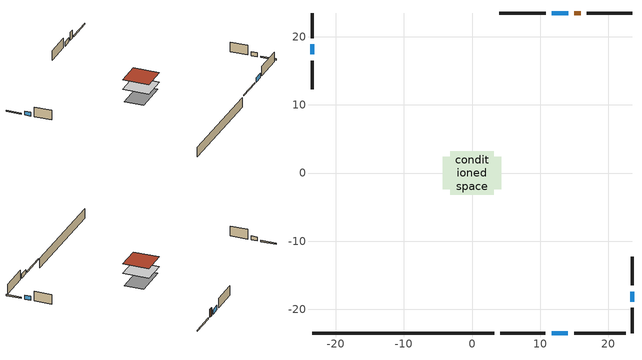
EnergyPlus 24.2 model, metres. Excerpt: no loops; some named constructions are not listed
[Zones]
conditioned space
 floor adiabatic (AdiabaticFloorConstruction): -3.2,-3.2 -3.2,3.2 3.2,3.2 3.2,-3.2 z0.3
 floor foundation (Slab1 construction): -4.29,-2.38 -4.29,2.38 4.29,2.38 4.29,-2.38 z-2.13
 wall outside (RimJoist1 construction): 4.16,-23.47 10.78,-23.47 z0.3:0.61
 wall outside (RimJoist2 construction): -23.47,23.47 -23.47,19.78 z0.3:0.61
 wall outside (RimJoist3 construction): 23.47,23.47 16.85,23.47 z0.3:0.61
 wall outside (RimJoist4 construction): 23.47,-23.47 23.47,-19.78 z0.3:0.61
 wall outside (AdiabaticWallConstruction 1): 15.93,23.47 15.01,23.47 z0.3:2.34
 wall outside (AdiabaticWallConstruction): 11.7,-23.47 14.06,-23.47 / 14.08,23.47 11.73,23.47 z0.3:1.37; -23.47,18.85 -23.47,17.42 / 23.47,-18.85 23.47,-17.42 z0.3:1.28
 wall outside (Wall1 construction): 14.98,-23.47 22.54,-23.47 z0.3:2.74
 wall outside (Wall2 construction): -23.47,16.49 -23.47,12.3 z0.3:2.74
 wall outside (Wall3 construction): 10.8,23.47 4.01,23.47 z0.3:2.74
 wall outside (Wall4 construction): 23.47,-16.49 23.47,-12.3 z0.3:2.74
 wall foundation (FoundationWall1 construction): -23.47,-23.47 3.23,-23.47 z-2.13:0.3
 window (WindowConstruction): 11.7,-23.47 14.06,-23.47 z0.3:1.37
 window (WindowConstruction 1): -23.47,18.85 -23.47,17.42 z0.3:1.28
 window (WindowConstruction 2): 14.08,23.47 11.73,23.47 z0.3:1.37
 window (WindowConstruction 3): 23.47,-18.85 23.47,-17.42 z0.3:1.28
 door (Door): 15.93,23.47 15.01,23.47 z0.3:2.34
 ceiling adiabatic (AdiabaticFloorConstruction): 3.2,-3.2 3.2,3.2 -3.2,3.2 -3.2,-3.2 z0.3
 roof outside (Roof1 construction): -3.2,3.2 -3.2,-3.2 3.2,-3.2 3.2,3.2 z2.74
[Schedule:Day:Interval]
cooling season schedule day; cooling season schedule day 2; cooling season schedule default day; natural vent schedule default day: No, 24:00, 0
cooling season schedule day 1; natural vent schedule day: No, 24:00, 1
[Schedule:Week:Daily]
cooling season schedule Week Rule - Jan1-May26: cooling season schedule day, cooling season schedule day, cooling season schedule day, cooling season schedule day, cooling season schedule day, cooling season schedule day, cooling season schedule day, cooling season schedule default day, cooling season schedule default day, cooling season schedule default day, cooling season schedule default day, cooling season schedule default day
cooling season schedule Week Rule - May27-Jun2: cooling season schedule day, cooling season schedule day, cooling season schedule day, cooling season schedule day, cooling season schedule day, cooling season schedule day 1, cooling season schedule day 1, cooling season schedule default day, cooling season schedule default day, cooling season schedule default day, cooling season schedule default day, cooling season schedule default day
cooling season schedule Week Rule - Jun3-Sep29: cooling season schedule day 1, cooling season schedule day 1, cooling season schedule day 1, cooling season schedule day 1, cooling season schedule day 1, cooling season schedule day 1, cooling season schedule day 1, cooling season schedule default day, cooling season schedule default day, cooling season schedule default day, cooling season schedule default day, cooling season schedule default day
cooling season schedule Week Rule - Sep30-Oct6: cooling season schedule day 1, cooling season schedule day 2, cooling season schedule day 2, cooling season schedule day 2, cooling season schedule day 2, cooling season schedule day 2, cooling season schedule day 2, cooling season schedule default day, cooling season schedule default day, cooling season schedule default day, cooling season schedule default day, cooling season schedule default day
cooling season schedule Week Rule - Oct7-Dec31: cooling season schedule day 2, cooling season schedule day 2, cooling season schedule day 2, cooling season schedule day 2, cooling season schedule day 2, cooling season schedule day 2, cooling season schedule day 2, cooling season schedule default day, cooling season schedule default day, cooling season schedule default day, cooling season schedule default day, cooling season schedule default day
natural vent schedule Week Rule - Jan1-Jan6: natural vent schedule day, natural vent schedule day, natural vent schedule default day, natural vent schedule day, natural vent schedule default day, natural vent schedule day, natural vent schedule default day, natural vent schedule default day, natural vent schedule default day, natural vent schedule default day, natural vent schedule default day, natural vent schedule default day
natural vent schedule Week Rule - Jan7-Dec31: natural vent schedule default day, natural vent schedule day, natural vent schedule default day, natural vent schedule day, natural vent schedule default day, natural vent schedule day, natural vent schedule default day, natural vent schedule default day, natural vent schedule default day, natural vent schedule default day, natural vent schedule default day, natural vent schedule default day
[Schedule:Year]
cooling season schedule: cooling season schedule Week Rule - Jan1-May26, 1, 1, 5, 26, cooling season schedule Week Rule - May27-Jun2, 5, 27, 6, 2, cooling season schedule Week Rule - Jun3-Sep29, 6, 3, 9, 29, cooling season schedule Week Rule - Sep30-Oct6, 9, 30, 10, 6, cooling season schedule Week Rule - Oct7-Dec31, 10, 7, 12, 31
natural vent schedule: natural vent schedule Week Rule - Jan1-Jan6, 1, 1, 1, 6, natural vent schedule Week Rule - Jan7-Dec31, 1, 7, 12, 31
